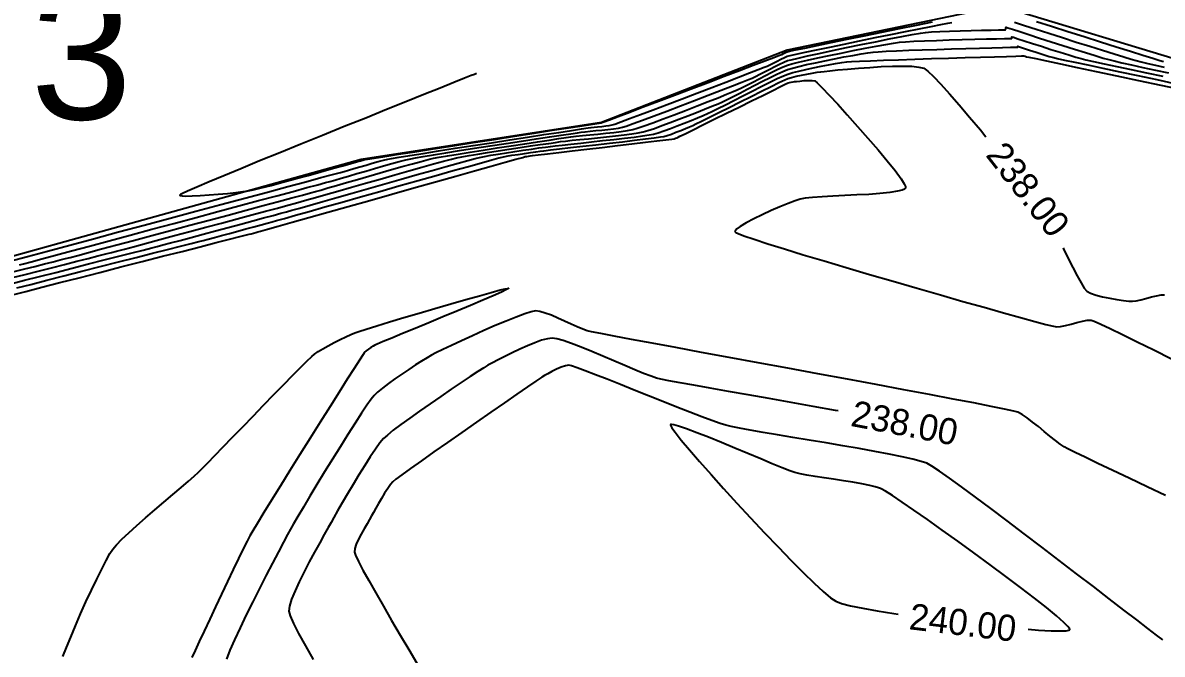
# Model space of a CAD drawing. Header units: metres. Extents: x 708931 to 723899, y 5405153 to 5413472.
# Drawn here: x 709906.4 to 710080.5, y 5412185.5 to 5412281.9 of the extents above; entities that cross this region are included whole.
import ezdxf

# ---------------------------------------------------------------- set-up
doc = ezdxf.new("R2010")
doc.units = ezdxf.units.M
doc.header["$LTSCALE"] = 12.7
doc.header["$MEASUREMENT"] = 0
doc.linetypes.add('ACAD_ISO08W100', pattern=[36, 24, -3, 6, -3])
for name, color, linetype in [('CONT-MJR1', 252, 'Continuous'), ('CONT-MNR1', 251, 'Continuous'), ('contornos2', 7, 'Continuous')]:
    doc.layers.add(name, color=color, linetype=linetype)
doc.layers.add('corte', color=214, linetype='ACAD_ISO08W100', lineweight=40)

msp = doc.modelspace()

# ---------------------------------------------------------------- linework, layer by layer
at = {"layer": 'CONT-MJR1', "elevation": 240, "flags": 128}
for points in [[(709904.83, 5412243.01), (709906.75, 5412243.5), (709908.75, 5412244), (709910.78, 5412244.52), (709912.77, 5412245.02), (709914.66, 5412245.5), (709916.38, 5412245.94), (709917.87, 5412246.31), (709919.07, 5412246.62), (709919.92, 5412246.84), (709920.71, 5412247.05), (709921.9, 5412247.36), (709923.44, 5412247.78), (709925.27, 5412248.26), (709927.33, 5412248.82), (709929.57, 5412249.42), (709931.93, 5412250.05), (709934.34, 5412250.69), (709936.76, 5412251.34), (709939.12, 5412251.98), (709941.37, 5412252.58), (709943.45, 5412253.14), (709945.3, 5412253.64), (709946.86, 5412254.06), (709948.08, 5412254.39), (709948.9, 5412254.61), (709949.8, 5412254.87), (709951.09, 5412255.23), (709952.69, 5412255.69), (709954.55, 5412256.22), (709956.6, 5412256.81), (709958.77, 5412257.44), (709961, 5412258.07), (709963.22, 5412258.71), (709965.36, 5412259.31), (709967.37, 5412259.88), (709969.16, 5412260.38), (709970.69, 5412260.8), (709971.88, 5412261.11), (709972.66, 5412261.3), (709973.48, 5412261.46), (709974.58, 5412261.66), (709975.92, 5412261.88), (709977.42, 5412262.12), (709979.04, 5412262.37), (709980.71, 5412262.63), (709982.38, 5412262.88), (709983.98, 5412263.12), (709985.46, 5412263.33), (709986.76, 5412263.52), (709987.81, 5412263.67), (709988.57, 5412263.78), (709989.34, 5412263.87), (709990.34, 5412263.98), (709991.52, 5412264.1), (709992.82, 5412264.23), (709994.19, 5412264.37), (709995.59, 5412264.51), (709996.97, 5412264.66), (709998.26, 5412264.81), (709999.43, 5412264.97), (710000.41, 5412265.12), (710001.17, 5412265.28), (710001.92, 5412265.49), (710002.9, 5412265.81), (710004.05, 5412266.22), (710005.32, 5412266.68), (710006.65, 5412267.19), (710008.01, 5412267.72), (710009.34, 5412268.24), (710010.58, 5412268.74), (710011.69, 5412269.2), (710012.62, 5412269.58), (710013.31, 5412269.88), (710014.02, 5412270.21), (710014.92, 5412270.66), (710015.96, 5412271.19), (710017.09, 5412271.78), (710018.27, 5412272.4), (710019.44, 5412273), (710020.58, 5412273.58), (710021.62, 5412274.09), (710022.53, 5412274.5), (710023.26, 5412274.79), (710023.98, 5412275), (710024.97, 5412275.26), (710026.16, 5412275.54), (710027.51, 5412275.83), (710028.94, 5412276.13), (710030.42, 5412276.43), (710031.87, 5412276.71), (710033.24, 5412276.96), (710034.49, 5412277.18), (710035.53, 5412277.35), (710036.34, 5412277.46), (710037.1, 5412277.52), (710038.32, 5412277.59), (710039.9, 5412277.66), (710041.77, 5412277.73), (710043.84, 5412277.8), (710046.04, 5412277.87), (710048.28, 5412277.94), (710050.49, 5412278), (710052.57, 5412278.06), (710054.46, 5412278.11), (710056.07, 5412278.15), (710057.32, 5412278.19), (710058.01, 5412278.2), (710058.32, 5412278.21), (710058.41, 5412278.21), (710058.42, 5412278.21), (710058.43, 5412278.22), (710058.43, 5412278.24), (710058.44, 5412278.3), (710058.45, 5412278.34), (710058.69, 5412278.26), (710059.32, 5412278.06), (710060.22, 5412277.76), (710061.26, 5412277.43), (710062.31, 5412277.1), (710063.25, 5412276.81), (710063.94, 5412276.61), (710064.47, 5412276.49), (710065.55, 5412276.25), (710067.13, 5412275.91), (710069.11, 5412275.49), (710071.44, 5412274.99), (710074.02, 5412274.44), (710076.78, 5412273.86), (710079.66, 5412273.25), (710082.57, 5412272.63)], [(710060, 5412189.28), (710061.61, 5412189.16), (710063.53, 5412189.05), (710065.01, 5412189.03), (710065.83, 5412189.06), (710066.22, 5412189.13), (710066.35, 5412189.2), (710066.38, 5412189.23), (710066.38, 5412189.28), (710066.33, 5412189.42), (710066.08, 5412189.73), (710065.48, 5412190.33), (710064.33, 5412191.34), (710062.81, 5412192.59), (710060.97, 5412194.04), (710058.87, 5412195.65), (710056.59, 5412197.37), (710054.19, 5412199.15), (710051.73, 5412200.95), (710049.27, 5412202.73), (710046.88, 5412204.44), (710044.62, 5412206.04), (710042.57, 5412207.48), (710040.77, 5412208.71), (710039.29, 5412209.7), (710038.21, 5412210.39), (710037.57, 5412210.74), (710037.45, 5412210.79), (710037.16, 5412210.9), (710036.65, 5412211.05), (710035.82, 5412211.25), (710034.6, 5412211.5), (710033.24, 5412211.75), (710031.78, 5412211.98), (710030.29, 5412212.21), (710028.83, 5412212.43), (710027.45, 5412212.65), (710026.21, 5412212.85), (710025.17, 5412213.05), (710024.38, 5412213.24), (710023.61, 5412213.5), (710022.42, 5412213.96), (710020.91, 5412214.58), (710019.14, 5412215.31), (710017.2, 5412216.12), (710015.18, 5412216.97), (710013.15, 5412217.81), (710011.19, 5412218.61), (710009.39, 5412219.32), (710007.83, 5412219.91), (710006.58, 5412220.34), (710005.86, 5412220.53), (710005.51, 5412220.58), (710005.38, 5412220.56), (710005.35, 5412220.53), (710005.35, 5412220.5), (710005.39, 5412220.38), (710005.58, 5412220.05), (710006.07, 5412219.38), (710007.01, 5412218.2), (710008.27, 5412216.69), (710009.81, 5412214.92), (710011.56, 5412212.94), (710013.47, 5412210.8), (710015.51, 5412208.57), (710017.61, 5412206.29), (710019.72, 5412204.04), (710021.8, 5412201.86), (710023.78, 5412199.81), (710025.63, 5412197.96), (710027.29, 5412196.35), (710028.71, 5412195.04), (710029.83, 5412194.09), (710030.61, 5412193.56), (710031.49, 5412193.24), (710032.89, 5412192.89), (710034.73, 5412192.51), (710036.95, 5412192.11), (710039.47, 5412191.71), (710040.14, 5412191.61)]]:
    msp.add_lwpolyline(points, dxfattribs=at)
at = {"layer": 'CONT-MNR1', "flags": 128}
for points, elevation in [([(709904.4, 5412245.52), (709907.09, 5412246.25), (709910.16, 5412247.07), (709913.55, 5412247.98), (709917.19, 5412248.95), (709921, 5412249.98), (709924.93, 5412251.03), (709928.89, 5412252.09), (709932.82, 5412253.15), (709936.66, 5412254.18), (709940.33, 5412255.16), (709943.76, 5412256.08), (709946.88, 5412256.92), (709949.63, 5412257.66), (709951.94, 5412258.28), (709953.73, 5412258.76), (709954.94, 5412259.09), (709955.5, 5412259.24), (709956.15, 5412259.42), (709956.96, 5412259.66), (709957.87, 5412259.92), (709958.83, 5412260.2), (709959.79, 5412260.48), (709960.7, 5412260.74), (709961.5, 5412260.95), (709962.16, 5412261.11), (709962.75, 5412261.22), (709963.9, 5412261.41), (709965.52, 5412261.67), (709967.55, 5412261.99), (709969.89, 5412262.36), (709972.47, 5412262.76), (709975.2, 5412263.18), (709978, 5412263.61), (709980.79, 5412264.05), (709983.49, 5412264.46), (709986.02, 5412264.85), (709988.3, 5412265.2), (709990.24, 5412265.49), (709991.77, 5412265.73), (709992.8, 5412265.88), (709993.24, 5412265.95), (709993.68, 5412266), (709994.23, 5412266.05), (709994.85, 5412266.11), (709995.46, 5412266.18), (709996.01, 5412266.25), (709996.43, 5412266.33), (709996.84, 5412266.47), (709997.76, 5412266.8), (709999.09, 5412267.3), (710000.77, 5412267.93), (710002.72, 5412268.66), (710004.86, 5412269.47), (710007.12, 5412270.33), (710009.41, 5412271.2), (710011.67, 5412272.06), (710013.81, 5412272.88), (710015.76, 5412273.62), (710017.44, 5412274.27), (710018.78, 5412274.78), (710019.69, 5412275.14), (710020.11, 5412275.3), (710020.53, 5412275.5), (710021.06, 5412275.78), (710021.65, 5412276.09), (710022.24, 5412276.39), (710022.77, 5412276.65), (710023.21, 5412276.83), (710023.63, 5412276.94), (710024.57, 5412277.15), (710025.94, 5412277.44), (710027.68, 5412277.81), (710029.69, 5412278.23), (710031.91, 5412278.69), (710034.25, 5412279.18), (710036.65, 5412279.67), (710039.02, 5412280.15), (710041.28, 5412280.61), (710043.37, 5412281.03), (710045.19, 5412281.39), (710046.68, 5412281.68), (710047.76, 5412281.88), (710048.35, 5412281.97)], 243), ([(709975.69, 5412274.19), (709975.62, 5412274.15), (709975.39, 5412274.06), (709974.88, 5412273.86), (709973.9, 5412273.46), (709972.23, 5412272.8), (709970.14, 5412271.96), (709967.69, 5412270.97), (709964.93, 5412269.87), (709961.94, 5412268.67), (709958.78, 5412267.39), (709955.5, 5412266.07), (709952.19, 5412264.73), (709948.88, 5412263.39), (709945.66, 5412262.08), (709942.58, 5412260.83), (709939.71, 5412259.65), (709937.11, 5412258.57), (709934.84, 5412257.62), (709932.97, 5412256.83), (709931.56, 5412256.21), (709930.81, 5412255.86), (709930.48, 5412255.69), (709930.38, 5412255.62), (709930.37, 5412255.6), (709930.39, 5412255.58), (709930.48, 5412255.53), (709930.74, 5412255.49), (709931.3, 5412255.46), (709932.28, 5412255.48), (709933.49, 5412255.53), (709934.84, 5412255.63), (709936.26, 5412255.74), (709937.65, 5412255.87), (709938.94, 5412256.01), (709940.02, 5412256.14), (709940.83, 5412256.25), (709941.6, 5412256.41), (709942.8, 5412256.7), (709944.33, 5412257.1), (709946.1, 5412257.57), (709948.01, 5412258.08), (709949.98, 5412258.62), (709951.91, 5412259.16), (709953.71, 5412259.66), (709955.28, 5412260.1), (709956.53, 5412260.45), (709957.37, 5412260.68), (709957.71, 5412260.78), (709958, 5412260.86), (709958.36, 5412260.97), (709958.66, 5412261.05), (709959.05, 5412261.11), (709960.1, 5412261.27), (709961.71, 5412261.53), (709963.81, 5412261.85), (709966.29, 5412262.24), (709969.08, 5412262.67), (709972.09, 5412263.14), (709975.22, 5412263.63), (709978.4, 5412264.12), (709981.53, 5412264.61), (709984.52, 5412265.08), (709987.3, 5412265.51), (709989.77, 5412265.89), (709991.84, 5412266.21), (709993.43, 5412266.46), (709994.44, 5412266.62), (709994.8, 5412266.67), (709994.85, 5412266.68), (709995.16, 5412266.79), (709996.03, 5412267.12), (709997.38, 5412267.63), (709999.13, 5412268.3), (710001.2, 5412269.08), (710003.51, 5412269.96), (710005.99, 5412270.9), (710008.54, 5412271.86), (710011.1, 5412272.83), (710013.58, 5412273.77), (710015.91, 5412274.66), (710017.99, 5412275.45), (710019.76, 5412276.12), (710021.14, 5412276.64), (710022.03, 5412276.98), (710022.37, 5412277.11), (710022.62, 5412277.24), (710022.93, 5412277.4), (710023.19, 5412277.51), (710023.54, 5412277.59), (710024.47, 5412277.78), (710025.9, 5412278.08), (710027.75, 5412278.46), (710029.93, 5412278.91), (710032.36, 5412279.41), (710034.96, 5412279.95), (710037.65, 5412280.5), (710040.34, 5412281.05), (710042.95, 5412281.58), (710045.4, 5412282.08)], 244), ([(710057.95, 5412282.01), (710059.47, 5412281.53), (710061.24, 5412280.96), (710063.2, 5412280.33), (710065.27, 5412279.67), (710067.37, 5412279), (710069.44, 5412278.35), (710071.39, 5412277.73), (710073.14, 5412277.18), (710074.63, 5412276.72), (710075.78, 5412276.37), (710076.52, 5412276.16), (710077.29, 5412275.97), (710078.29, 5412275.73), (710079.48, 5412275.46), (710080.8, 5412275.18)], 243), ([(710061.28, 5412282.14), (710063.6, 5412281.4), (710066.06, 5412280.62), (710068.58, 5412279.82), (710071.07, 5412279.03), (710073.45, 5412278.28), (710075.64, 5412277.59), (710077.54, 5412276.99), (710079.07, 5412276.51), (710080.16, 5412276.17), (710080.71, 5412276.01)], 244), ([(709905.89, 5412244.98), (709906.48, 5412245.13), (709907.64, 5412245.44), (709909.28, 5412245.88), (709911.36, 5412246.44), (709913.81, 5412247.1), (709916.57, 5412247.83), (709919.58, 5412248.64), (709922.78, 5412249.5), (709926.1, 5412250.39), (709929.48, 5412251.3), (709932.87, 5412252.2), (709936.19, 5412253.1), (709939.4, 5412253.96), (709942.42, 5412254.77), (709945.2, 5412255.52), (709947.68, 5412256.18), (709949.79, 5412256.75), (709951.47, 5412257.2), (709952.66, 5412257.52), (709953.3, 5412257.7), (709954.06, 5412257.91), (709955.03, 5412258.19), (709956.18, 5412258.52), (709957.45, 5412258.89), (709958.79, 5412259.28), (709960.15, 5412259.68), (709961.5, 5412260.06), (709962.77, 5412260.42), (709963.92, 5412260.74), (709964.9, 5412260.99), (709965.66, 5412261.17), (709966.38, 5412261.31), (709967.56, 5412261.51), (709969.13, 5412261.77), (709971.01, 5412262.07), (709973.13, 5412262.41), (709975.42, 5412262.76), (709977.81, 5412263.13), (709980.23, 5412263.5), (709982.59, 5412263.86), (709984.83, 5412264.2), (709986.88, 5412264.51), (709988.67, 5412264.78), (709990.11, 5412264.99), (709991.14, 5412265.15), (709991.69, 5412265.22), (709992.3, 5412265.3), (709993.07, 5412265.38), (709993.94, 5412265.46), (709994.86, 5412265.55), (709995.78, 5412265.64), (709996.65, 5412265.75), (709997.41, 5412265.86), (709998.01, 5412265.98), (709998.59, 5412266.16), (709999.65, 5412266.53), (710001.1, 5412267.07), (710002.85, 5412267.72), (710004.82, 5412268.46), (710006.91, 5412269.25), (710009.05, 5412270.07), (710011.13, 5412270.87), (710013.09, 5412271.63), (710014.83, 5412272.3), (710016.25, 5412272.86), (710017.29, 5412273.27), (710017.84, 5412273.49), (710018.37, 5412273.74), (710019.02, 5412274.07), (710019.75, 5412274.45), (710020.52, 5412274.86), (710021.29, 5412275.26), (710022.03, 5412275.63), (710022.68, 5412275.93), (710023.22, 5412276.15), (710023.79, 5412276.3), (710024.85, 5412276.55), (710026.31, 5412276.88), (710028.09, 5412277.26), (710030.11, 5412277.69), (710032.28, 5412278.14), (710034.51, 5412278.6), (710036.71, 5412279.04), (710038.8, 5412279.46), (710040.7, 5412279.82), (710042.31, 5412280.13), (710043.56, 5412280.35), (710044.35, 5412280.47), (710045.25, 5412280.54), (710046.5, 5412280.61), (710047.99, 5412280.67), (710049.63, 5412280.72), (710051.3, 5412280.76), (710052.9, 5412280.8), (710054.34, 5412280.83), (710055.49, 5412280.85), (710056.15, 5412280.87), (710056.45, 5412280.88), (710056.55, 5412280.88), (710056.56, 5412280.89), (710056.57, 5412280.91), (710056.59, 5412280.98), (710056.6, 5412281.12), (710056.63, 5412281.25), (710056.9, 5412281.17), (710057.63, 5412280.94), (710058.74, 5412280.58), (710060.14, 5412280.13), (710061.76, 5412279.61), (710063.52, 5412279.05), (710065.33, 5412278.47), (710067.11, 5412277.9), (710068.78, 5412277.38), (710070.26, 5412276.92), (710071.47, 5412276.55), (710072.33, 5412276.31), (710073.14, 5412276.11), (710074.33, 5412275.84), (710075.83, 5412275.5), (710077.56, 5412275.13), (710079.46, 5412274.72), (710081.46, 5412274.3)], 242), ([(709905.05, 5412243.93), (709906.67, 5412244.34), (709908.24, 5412244.73), (709909.71, 5412245.1), (709911.02, 5412245.43), (709912.1, 5412245.7), (709912.9, 5412245.91), (709913.6, 5412246.09), (709914.79, 5412246.41), (709916.43, 5412246.85), (709918.43, 5412247.38), (709920.75, 5412248), (709923.32, 5412248.69), (709926.08, 5412249.43), (709928.97, 5412250.21), (709931.92, 5412251), (709934.87, 5412251.79), (709937.76, 5412252.56), (709940.53, 5412253.31), (709943.11, 5412254), (709945.45, 5412254.63), (709947.48, 5412255.18), (709949.14, 5412255.62), (709950.37, 5412255.96), (709951.1, 5412256.16), (709951.91, 5412256.38), (709953, 5412256.7), (709954.34, 5412257.08), (709955.86, 5412257.52), (709957.51, 5412258), (709959.24, 5412258.5), (709961, 5412259.01), (709962.73, 5412259.5), (709964.38, 5412259.97), (709965.91, 5412260.39), (709967.24, 5412260.76), (709968.35, 5412261.04), (709969.16, 5412261.24), (709970.03, 5412261.41), (709971.3, 5412261.63), (709972.9, 5412261.89), (709974.74, 5412262.19), (709976.75, 5412262.5), (709978.87, 5412262.83), (709981, 5412263.15), (709983.09, 5412263.47), (709985.05, 5412263.76), (709986.81, 5412264.02), (709988.29, 5412264.24), (709989.42, 5412264.4), (709990.13, 5412264.5), (709990.92, 5412264.6), (709991.92, 5412264.7), (709993.05, 5412264.81), (709994.26, 5412264.92), (709995.5, 5412265.05), (709996.71, 5412265.18), (709997.83, 5412265.32), (709998.81, 5412265.47), (709999.59, 5412265.63), (710000.29, 5412265.83), (710001.34, 5412266.19), (710002.68, 5412266.67), (710004.23, 5412267.25), (710005.92, 5412267.88), (710007.67, 5412268.55), (710009.42, 5412269.23), (710011.1, 5412269.89), (710012.62, 5412270.49), (710013.92, 5412271.01), (710014.93, 5412271.42), (710015.57, 5412271.69), (710016.23, 5412271.99), (710017.04, 5412272.4), (710017.94, 5412272.87), (710018.9, 5412273.37), (710019.88, 5412273.89), (710020.85, 5412274.38), (710021.76, 5412274.83), (710022.57, 5412275.2), (710023.24, 5412275.47), (710023.9, 5412275.66), (710024.94, 5412275.92), (710026.28, 5412276.23), (710027.86, 5412276.57), (710029.6, 5412276.94), (710031.44, 5412277.32), (710033.29, 5412277.7), (710035.09, 5412278.05), (710036.77, 5412278.37), (710038.25, 5412278.63), (710039.46, 5412278.84), (710040.34, 5412278.96), (710041.25, 5412279.04), (710042.56, 5412279.12), (710044.17, 5412279.19), (710046, 5412279.25), (710047.95, 5412279.32), (710049.93, 5412279.37), (710051.86, 5412279.42), (710053.64, 5412279.46), (710055.19, 5412279.5), (710056.4, 5412279.52), (710057.08, 5412279.54), (710057.38, 5412279.55), (710057.48, 5412279.55), (710057.49, 5412279.55), (710057.5, 5412279.56), (710057.51, 5412279.61), (710057.52, 5412279.71), (710057.54, 5412279.79), (710057.79, 5412279.72), (710058.45, 5412279.51), (710059.43, 5412279.19), (710060.66, 5412278.79), (710062.04, 5412278.34), (710063.48, 5412277.88), (710064.9, 5412277.43), (710066.21, 5412277.03), (710067.32, 5412276.69), (710068.13, 5412276.46), (710068.83, 5412276.29), (710070.02, 5412276.03), (710071.62, 5412275.68), (710073.55, 5412275.26), (710075.75, 5412274.79), (710078.12, 5412274.28), (710080.6, 5412273.76)], 241), ([(709904.54, 5412242.06), (709906.64, 5412242.6), (709908.95, 5412243.19), (709911.41, 5412243.81), (709913.92, 5412244.45), (709916.42, 5412245.09), (709918.83, 5412245.7), (709921.08, 5412246.28), (709923.09, 5412246.79), (709924.79, 5412247.22), (709926.09, 5412247.55), (709926.94, 5412247.77), (709927.79, 5412248), (709928.98, 5412248.31), (709930.44, 5412248.7), (709932.12, 5412249.15), (709933.94, 5412249.64), (709935.85, 5412250.15), (709937.79, 5412250.67), (709939.7, 5412251.18), (709941.52, 5412251.67), (709943.19, 5412252.12), (709944.65, 5412252.52), (709945.84, 5412252.84), (709946.7, 5412253.07), (709947.49, 5412253.29), (709948.71, 5412253.64), (709950.31, 5412254.1), (709952.23, 5412254.64), (709954.39, 5412255.26), (709956.73, 5412255.92), (709959.19, 5412256.63), (709961.71, 5412257.34), (709964.22, 5412258.05), (709966.66, 5412258.74), (709968.96, 5412259.39), (709971.06, 5412259.98), (709972.89, 5412260.49), (709974.39, 5412260.9), (709975.51, 5412261.2), (709976.16, 5412261.36), (709976.93, 5412261.52), (709977.91, 5412261.69), (709979.04, 5412261.88), (709980.28, 5412262.07), (709981.57, 5412262.27), (709982.87, 5412262.46), (709984.11, 5412262.64), (709985.25, 5412262.81), (709986.24, 5412262.94), (709987.01, 5412263.05), (709987.75, 5412263.14), (709988.81, 5412263.26), (709990.13, 5412263.41), (709991.64, 5412263.57), (709993.29, 5412263.74), (709994.99, 5412263.93), (709996.69, 5412264.11), (709998.31, 5412264.3), (709999.8, 5412264.48), (710001.08, 5412264.65), (710002.08, 5412264.8), (710002.75, 5412264.93), (710003.48, 5412265.13), (710004.35, 5412265.42), (710005.34, 5412265.77), (710006.39, 5412266.17), (710007.47, 5412266.59), (710008.51, 5412267.01), (710009.49, 5412267.41), (710010.34, 5412267.77), (710011.04, 5412268.07), (710011.69, 5412268.37), (710012.61, 5412268.83), (710013.75, 5412269.4), (710015.04, 5412270.06), (710016.42, 5412270.77), (710017.83, 5412271.5), (710019.22, 5412272.2), (710020.52, 5412272.85), (710021.67, 5412273.4), (710022.61, 5412273.84), (710023.28, 5412274.11), (710024.03, 5412274.33), (710024.96, 5412274.57), (710026.03, 5412274.82), (710027.18, 5412275.07), (710028.36, 5412275.3), (710029.52, 5412275.51), (710030.6, 5412275.7), (710031.55, 5412275.85), (710032.33, 5412275.95), (710033.02, 5412276.01), (710034.24, 5412276.07), (710035.9, 5412276.14), (710037.92, 5412276.22), (710040.21, 5412276.3), (710042.68, 5412276.39), (710045.26, 5412276.47), (710047.85, 5412276.55), (710050.38, 5412276.63), (710052.75, 5412276.7), (710054.89, 5412276.76), (710056.7, 5412276.81), (710058.11, 5412276.85), (710059.02, 5412276.87), (710059.36, 5412276.88), (710059.55, 5412276.83), (710059.75, 5412276.76), (710060.13, 5412276.68), (710061.18, 5412276.46), (710062.82, 5412276.11), (710064.96, 5412275.66), (710067.52, 5412275.12), (710070.42, 5412274.5), (710073.57, 5412273.83), (710076.89, 5412273.13), (710080.29, 5412272.41), (710083.69, 5412271.69)], 239), ([(709905.46, 5412241.43), (709907.62, 5412241.98), (709910.06, 5412242.6), (709912.68, 5412243.27), (709915.43, 5412243.97), (709918.23, 5412244.69), (709921, 5412245.4), (709923.69, 5412246.08), (709926.22, 5412246.73), (709928.51, 5412247.31), (709930.5, 5412247.82), (709932.12, 5412248.23), (709933.29, 5412248.53), (709933.95, 5412248.7), (709934.71, 5412248.9), (709935.66, 5412249.16), (709936.77, 5412249.45), (709937.97, 5412249.77), (709939.23, 5412250.11), (709940.48, 5412250.45), (709941.69, 5412250.77), (709942.79, 5412251.07), (709943.74, 5412251.33), (709944.5, 5412251.53), (709945.17, 5412251.72), (709946.38, 5412252.06), (709948.06, 5412252.54), (709950.14, 5412253.12), (709952.53, 5412253.8), (709955.18, 5412254.55), (709958, 5412255.35), (709960.92, 5412256.18), (709963.87, 5412257.01), (709966.78, 5412257.83), (709969.56, 5412258.62), (709972.15, 5412259.35), (709974.48, 5412260), (709976.47, 5412260.56), (709978.04, 5412260.99), (709979.13, 5412261.29), (709979.66, 5412261.43), (709980.31, 5412261.55), (709981.14, 5412261.69), (709982.07, 5412261.84), (709983.03, 5412261.99), (709983.96, 5412262.12), (709984.79, 5412262.24), (709985.46, 5412262.33), (709986.01, 5412262.4), (709987.02, 5412262.51), (709988.41, 5412262.67), (709990.09, 5412262.86), (709991.97, 5412263.08), (709993.97, 5412263.31), (709996.02, 5412263.54), (709998.01, 5412263.77), (709999.87, 5412263.99), (710001.52, 5412264.19), (710002.87, 5412264.36), (710003.83, 5412264.49), (710004.33, 5412264.58), (710004.85, 5412264.72), (710005.49, 5412264.94), (710006.2, 5412265.21), (710006.94, 5412265.5), (710007.65, 5412265.79), (710008.28, 5412266.05), (710008.77, 5412266.26), (710009.24, 5412266.48), (710010.11, 5412266.91), (710011.3, 5412267.5), (710012.73, 5412268.22), (710014.33, 5412269.02), (710016, 5412269.86), (710017.68, 5412270.7), (710019.28, 5412271.5), (710020.72, 5412272.21), (710021.92, 5412272.8), (710022.81, 5412273.21), (710023.3, 5412273.42), (710023.86, 5412273.59), (710024.57, 5412273.76), (710025.37, 5412273.94), (710026.21, 5412274.11), (710027.02, 5412274.25), (710027.75, 5412274.37), (710028.32, 5412274.45), (710028.83, 5412274.51), (710029.73, 5412274.6), (710030.95, 5412274.73), (710032.42, 5412274.86), (710034.07, 5412275), (710035.8, 5412275.13), (710037.56, 5412275.24), (710039.27, 5412275.31), (710040.85, 5412275.33), (710042.23, 5412275.29), (710043.33, 5412275.18), (710044.07, 5412274.99), (710044.67, 5412274.57), (710045.55, 5412273.74), (710046.68, 5412272.56), (710048.01, 5412271.09), (710049.49, 5412269.39), (710051.07, 5412267.53), (710052.71, 5412265.56), (710053.55, 5412264.53)], 238), ([(709904.83, 5412240.39), (709906.86, 5412240.91), (709909.29, 5412241.53), (709912.03, 5412242.24), (709915.02, 5412243), (709918.16, 5412243.8), (709921.38, 5412244.63), (709924.61, 5412245.45), (709927.75, 5412246.26), (709930.74, 5412247.02), (709933.5, 5412247.73), (709935.94, 5412248.35), (709937.98, 5412248.87), (709939.56, 5412249.27), (709940.58, 5412249.54), (709940.97, 5412249.64), (709941.26, 5412249.71), (709941.63, 5412249.81), (709942.01, 5412249.91), (709942.3, 5412249.99), (709942.7, 5412250.11), (709943.77, 5412250.41), (709945.41, 5412250.87), (709947.55, 5412251.47), (709950.1, 5412252.19), (709952.99, 5412253), (709956.11, 5412253.88), (709959.4, 5412254.81), (709962.78, 5412255.76), (709966.15, 5412256.71), (709969.44, 5412257.63), (709972.56, 5412258.51), (709975.43, 5412259.32), (709977.97, 5412260.03), (709980.1, 5412260.63), (709981.73, 5412261.09), (709982.77, 5412261.38), (709983.16, 5412261.49), (709983.39, 5412261.53), (709983.67, 5412261.57), (709983.9, 5412261.6), (709984.25, 5412261.65), (709985.16, 5412261.75), (709986.55, 5412261.92), (709988.31, 5412262.13), (709990.35, 5412262.37), (709992.59, 5412262.63), (709994.91, 5412262.91), (709997.24, 5412263.19), (709999.47, 5412263.45), (710001.52, 5412263.69), (710003.27, 5412263.9), (710004.66, 5412264.07), (710005.57, 5412264.18), (710005.91, 5412264.22), (710006.1, 5412264.29), (710006.32, 5412264.37), (710006.51, 5412264.45), (710006.81, 5412264.6), (710007.61, 5412264.99), (710008.81, 5412265.59), (710010.32, 5412266.33), (710012.05, 5412267.19), (710013.93, 5412268.12), (710015.84, 5412269.06), (710017.72, 5412269.99), (710019.46, 5412270.85), (710020.98, 5412271.6), (710022.19, 5412272.19), (710023, 5412272.59), (710023.32, 5412272.74), (710023.54, 5412272.8), (710023.82, 5412272.86), (710024.1, 5412272.91), (710024.32, 5412272.95), (710024.59, 5412272.98), (710025.1, 5412273.04), (710025.75, 5412273.1), (710026.42, 5412273.14), (710027.02, 5412273.13), (710027.44, 5412273.05), (710027.79, 5412272.75), (710028.54, 5412272), (710029.6, 5412270.88), (710030.91, 5412269.48), (710032.38, 5412267.86), (710033.95, 5412266.11), (710035.54, 5412264.31), (710037.07, 5412262.53), (710038.47, 5412260.85), (710039.67, 5412259.35), (710040.59, 5412258.1), (710041.07, 5412257.33), (710041.25, 5412256.93), (710041.29, 5412256.74), (710041.28, 5412256.68), (710041.24, 5412256.62), (710041.11, 5412256.51), (710040.77, 5412256.36), (710040.07, 5412256.19), (710038.86, 5412256), (710037.36, 5412255.85), (710035.66, 5412255.73), (710033.84, 5412255.63), (710031.99, 5412255.53), (710030.19, 5412255.45), (710028.52, 5412255.36), (710027.08, 5412255.26), (710025.94, 5412255.14), (710025.19, 5412255), (710024.39, 5412254.74), (710023.33, 5412254.34), (710022.09, 5412253.83), (710020.74, 5412253.24), (710019.38, 5412252.62), (710018.08, 5412251.98), (710016.93, 5412251.38), (710016.01, 5412250.82), (710015.5, 5412250.45), (710015.28, 5412250.21), (710015.21, 5412250.08), (710015.21, 5412250.03), (710015.22, 5412250), (710015.34, 5412249.92), (710015.72, 5412249.74), (710016.57, 5412249.41), (710018.15, 5412248.86), (710020.24, 5412248.18), (710022.76, 5412247.39), (710025.64, 5412246.51), (710028.82, 5412245.55), (710032.22, 5412244.54), (710035.77, 5412243.49), (710039.39, 5412242.44), (710043.03, 5412241.39), (710046.6, 5412240.36), (710050.04, 5412239.38), (710053.27, 5412238.47), (710056.23, 5412237.64), (710058.84, 5412236.92), (710061.03, 5412236.32), (710062.73, 5412235.86), (710063.87, 5412235.57), (710064.39, 5412235.47), (710064.98, 5412235.52), (710065.73, 5412235.68), (710066.58, 5412235.91), (710067.46, 5412236.16), (710068.31, 5412236.37), (710069.05, 5412236.51), (710069.63, 5412236.53), (710070.1, 5412236.36), (710071.1, 5412235.91), (710072.57, 5412235.21), (710074.45, 5412234.3), (710076.68, 5412233.21), (710079.2, 5412231.97), (710081.94, 5412230.61)], 237), ([(710065.36, 5412247.54), (710065.42, 5412247.43), (710066.14, 5412245.95), (710066.84, 5412244.53), (710067.5, 5412243.26), (710068.09, 5412242.19), (710068.59, 5412241.4), (710068.97, 5412240.96), (710069.55, 5412240.64), (710070.39, 5412240.35), (710071.4, 5412240.08), (710072.49, 5412239.85), (710073.57, 5412239.66), (710074.57, 5412239.52), (710075.39, 5412239.43), (710075.96, 5412239.4), (710076.52, 5412239.46), (710077.22, 5412239.61), (710078.02, 5412239.83), (710078.84, 5412240.05), (710079.62, 5412240.25), (710080.32, 5412240.38), (710080.86, 5412240.39)], 238), ([(709912.52, 5412185.14), (709913.05, 5412186.52), (709913.7, 5412188.1), (709914.43, 5412189.82), (709915.22, 5412191.63), (709916.04, 5412193.46), (709916.87, 5412195.25), (709917.68, 5412196.95), (709918.44, 5412198.49), (709919.12, 5412199.8), (709919.7, 5412200.84), (709920.15, 5412201.54), (709920.71, 5412202.2), (709921.54, 5412203.05), (709922.59, 5412204.04), (709923.81, 5412205.14), (709925.15, 5412206.32), (709926.54, 5412207.52), (709927.95, 5412208.73), (709929.31, 5412209.88), (709930.57, 5412210.96), (709931.68, 5412211.91), (709932.59, 5412212.7), (709933.24, 5412213.3), (709933.8, 5412213.85), (709934.65, 5412214.71), (709935.74, 5412215.83), (709937.02, 5412217.15), (709938.45, 5412218.63), (709939.99, 5412220.21), (709941.58, 5412221.86), (709943.19, 5412223.52), (709944.76, 5412225.14), (709946.25, 5412226.67), (709947.62, 5412228.07), (709948.82, 5412229.28), (709949.8, 5412230.26), (709950.53, 5412230.96), (709950.94, 5412231.33), (709951.5, 5412231.7), (709952.23, 5412232.14), (709953.07, 5412232.61), (709953.96, 5412233.08), (709954.87, 5412233.54), (709955.74, 5412233.96), (709956.51, 5412234.31), (709957.14, 5412234.58), (709957.74, 5412234.79), (709958.88, 5412235.15), (709960.47, 5412235.64), (709962.4, 5412236.23), (709964.59, 5412236.89), (709966.94, 5412237.59), (709969.36, 5412238.3), (709971.77, 5412239), (709974.06, 5412239.66), (709976.15, 5412240.25), (709977.94, 5412240.75), (709979.34, 5412241.12), (709980.11, 5412241.3), (709980.46, 5412241.37), (709980.58, 5412241.38), (709980.59, 5412241.37), (709980.59, 5412241.35), (709980.5, 5412241.29), (709980.2, 5412241.13), (709979.52, 5412240.8), (709978.27, 5412240.25), (709976.66, 5412239.55), (709974.78, 5412238.76), (709972.73, 5412237.89), (709970.57, 5412237), (709968.41, 5412236.1), (709966.33, 5412235.24), (709964.42, 5412234.46), (709962.76, 5412233.77), (709961.44, 5412233.23), (709960.56, 5412232.86), (709960.19, 5412232.7), (709959.91, 5412232.54), (709959.56, 5412232.31), (709959.19, 5412232.06), (709958.85, 5412231.81), (709958.61, 5412231.6), (709958.39, 5412231.26), (709957.84, 5412230.42), (709957.02, 5412229.13), (709955.96, 5412227.47), (709954.72, 5412225.5), (709953.33, 5412223.3), (709951.84, 5412220.94), (709950.3, 5412218.47), (709948.74, 5412215.98), (709947.21, 5412213.53), (709945.75, 5412211.19), (709944.41, 5412209.03), (709943.23, 5412207.12), (709942.26, 5412205.52), (709941.53, 5412204.31), (709941.09, 5412203.56), (709940.66, 5412202.73), (709940.07, 5412201.56), (709939.36, 5412200.1), (709938.55, 5412198.42), (709937.67, 5412196.58), (709936.76, 5412194.66), (709935.84, 5412192.71), (709934.94, 5412190.81), (709934.11, 5412189.02), (709933.35, 5412187.41), (709932.72, 5412186.04), (709932.23, 5412184.98)], 236), ([(710081.02, 5412209.71), (710078.18, 5412211.06), (710075.47, 5412212.35), (710072.94, 5412213.55), (710070.68, 5412214.63), (710068.74, 5412215.56), (710067.19, 5412216.31), (710066.1, 5412216.85), (710065.54, 5412217.15), (710064.91, 5412217.57), (710064.17, 5412218.13), (710063.35, 5412218.8), (710062.48, 5412219.51), (710061.58, 5412220.24), (710060.7, 5412220.94), (710059.87, 5412221.57), (710059.11, 5412222.08), (710058.46, 5412222.43), (710057.81, 5412222.61), (710056.42, 5412222.91), (710054.36, 5412223.33), (710051.71, 5412223.86), (710048.55, 5412224.46), (710044.96, 5412225.14), (710041.02, 5412225.88), (710036.8, 5412226.67), (710032.39, 5412227.49), (710027.85, 5412228.33), (710023.28, 5412229.17), (710018.75, 5412230.01), (710014.33, 5412230.82), (710010.11, 5412231.59), (710006.17, 5412232.32), (710002.57, 5412232.98), (709999.41, 5412233.57), (709996.76, 5412234.07), (709994.69, 5412234.46), (709993.29, 5412234.73), (709992.64, 5412234.88), (709991.95, 5412235.12), (709991.11, 5412235.47), (709990.17, 5412235.9), (709989.17, 5412236.36), (709988.15, 5412236.83), (709987.16, 5412237.25), (709986.23, 5412237.6), (709985.4, 5412237.83), (709984.73, 5412237.91), (709984.09, 5412237.79), (709983.08, 5412237.47), (709981.78, 5412236.99), (709980.26, 5412236.38), (709978.59, 5412235.67), (709976.84, 5412234.91), (709975.09, 5412234.13), (709973.41, 5412233.37), (709971.87, 5412232.65), (709970.55, 5412232.02), (709969.51, 5412231.51), (709968.83, 5412231.15), (709968.16, 5412230.77), (709967.33, 5412230.26), (709966.38, 5412229.66), (709965.35, 5412228.98), (709964.29, 5412228.27), (709963.24, 5412227.54), (709962.25, 5412226.82), (709961.36, 5412226.14), (709960.61, 5412225.53), (709960.06, 5412225.01), (709959.63, 5412224.46), (709958.97, 5412223.54), (709958.14, 5412222.29), (709957.16, 5412220.78), (709956.07, 5412219.06), (709954.91, 5412217.21), (709953.71, 5412215.28), (709952.51, 5412213.32), (709951.34, 5412211.41), (709950.25, 5412209.6), (709949.26, 5412207.95), (709948.41, 5412206.52), (709947.74, 5412205.37), (709947.29, 5412204.57), (709946.85, 5412203.76), (709946.22, 5412202.59), (709945.45, 5412201.12), (709944.56, 5412199.41), (709943.58, 5412197.53), (709942.57, 5412195.54), (709941.54, 5412193.5), (709940.54, 5412191.47), (709939.6, 5412189.52), (709938.75, 5412187.7), (709938.04, 5412186.08), (709937.49, 5412184.72)], 237), ([(710030.99, 5412222.65), (710030.58, 5412222.72), (710027.18, 5412223.33), (710023.79, 5412223.93), (710020.46, 5412224.52), (710017.25, 5412225.08), (710014.22, 5412225.62), (710011.44, 5412226.11), (710008.95, 5412226.56), (710006.83, 5412226.94), (710005.13, 5412227.26), (710003.9, 5412227.51), (710003.22, 5412227.66), (710002.39, 5412227.94), (710001.26, 5412228.38), (709999.9, 5412228.94), (709998.36, 5412229.59), (709996.71, 5412230.29), (709995.02, 5412231.01), (709993.33, 5412231.72), (709991.72, 5412232.37), (709990.25, 5412232.94), (709988.98, 5412233.39), (709987.97, 5412233.68), (709987.28, 5412233.78), (709986.57, 5412233.68), (709985.67, 5412233.43), (709984.63, 5412233.06), (709983.5, 5412232.6), (709982.33, 5412232.07), (709981.16, 5412231.52), (709980.04, 5412230.96), (709979.03, 5412230.44), (709978.15, 5412229.98), (709977.47, 5412229.61), (709976.86, 5412229.24), (709975.93, 5412228.66), (709974.75, 5412227.89), (709973.37, 5412226.98), (709971.85, 5412225.96), (709970.25, 5412224.87), (709968.62, 5412223.75), (709967.02, 5412222.63), (709965.51, 5412221.56), (709964.15, 5412220.56), (709962.99, 5412219.68), (709962.09, 5412218.95), (709961.51, 5412218.42), (709960.95, 5412217.76), (709960.27, 5412216.81), (709959.49, 5412215.65), (709958.64, 5412214.32), (709957.75, 5412212.89), (709956.86, 5412211.42), (709956, 5412209.97), (709955.2, 5412208.6), (709954.49, 5412207.38), (709953.91, 5412206.35), (709953.49, 5412205.58), (709953.05, 5412204.81), (709952.46, 5412203.76), (709951.76, 5412202.5), (709950.98, 5412201.09), (709950.17, 5412199.59), (709949.37, 5412198.05), (709948.62, 5412196.55), (709947.98, 5412195.14), (709947.47, 5412193.87), (709947.14, 5412192.82), (709947.04, 5412192.04), (709947.24, 5412191.34), (709947.75, 5412190.17), (709948.54, 5412188.63), (709949.56, 5412186.77), (709950.75, 5412184.69)], 238), ([(710080.59, 5412187.69), (710079.64, 5412188.4), (710078.29, 5412189.42), (710076.6, 5412190.71), (710074.62, 5412192.23), (710072.39, 5412193.94), (710069.98, 5412195.8), (710067.42, 5412197.77), (710064.77, 5412199.8), (710062.09, 5412201.85), (710059.41, 5412203.89), (710056.8, 5412205.87), (710054.3, 5412207.75), (710051.97, 5412209.49), (710049.85, 5412211.05), (710047.99, 5412212.38), (710046.46, 5412213.45), (710045.29, 5412214.22), (710044.54, 5412214.64), (710043.68, 5412214.93), (710042.39, 5412215.27), (710040.74, 5412215.64), (710038.79, 5412216.03), (710036.59, 5412216.45), (710034.2, 5412216.88), (710031.7, 5412217.31), (710029.13, 5412217.75), (710026.57, 5412218.18), (710024.07, 5412218.59), (710021.69, 5412218.99), (710019.5, 5412219.36), (710017.55, 5412219.7), (710015.91, 5412220), (710014.64, 5412220.25), (710013.8, 5412220.45), (710012.94, 5412220.73), (710011.7, 5412221.17), (710010.14, 5412221.76), (710008.33, 5412222.46), (710006.33, 5412223.24), (710004.21, 5412224.09), (710002.01, 5412224.96), (709999.82, 5412225.83), (709997.7, 5412226.68), (709995.7, 5412227.47), (709993.89, 5412228.18), (709992.34, 5412228.78), (709991.1, 5412229.24), (709990.24, 5412229.54), (709989.83, 5412229.64), (709989.32, 5412229.55), (709988.67, 5412229.32), (709987.95, 5412229.01), (709987.24, 5412228.66), (709986.6, 5412228.33), (709986.11, 5412228.06), (709985.69, 5412227.79), (709984.8, 5412227.19), (709983.49, 5412226.3), (709981.86, 5412225.18), (709979.97, 5412223.88), (709977.89, 5412222.44), (709975.7, 5412220.92), (709973.47, 5412219.37), (709971.28, 5412217.84), (709969.2, 5412216.38), (709967.29, 5412215.03), (709965.64, 5412213.85), (709964.32, 5412212.89), (709963.4, 5412212.2), (709962.95, 5412211.83), (709962.58, 5412211.38), (709962.15, 5412210.77), (709961.68, 5412210.06), (709961.22, 5412209.29), (709960.76, 5412208.52), (709960.34, 5412207.78), (709959.97, 5412207.12), (709959.68, 5412206.6), (709959.38, 5412206.07), (709958.99, 5412205.4), (709958.55, 5412204.64), (709958.11, 5412203.84), (709957.69, 5412203.03), (709957.35, 5412202.28), (709957.13, 5412201.61), (709957.05, 5412201.07), (709957.22, 5412200.59), (709957.67, 5412199.66), (709958.36, 5412198.34), (709959.25, 5412196.72), (709960.31, 5412194.85), (709961.49, 5412192.8), (709962.75, 5412190.63), (709964.05, 5412188.41), (709965.35, 5412186.22), (709966.61, 5412184.11)], 239)]:
    msp.add_lwpolyline(points, dxfattribs=dict(at, elevation=elevation))
at = {"layer": 'contornos2', "color": 30}
for points in [[(710054.26, 5412284.19), (710023.18, 5412277.75), (709994.83, 5412266.68), (709958.07, 5412261.04), (709894.97, 5412243.53), (709881.13, 5412238.64), (709867.15, 5412226.53), (709858.87, 5412213.43), (709846.78, 5412202.14), (709840.13, 5412198.82), (709832.3, 5412186.73), (709822.08, 5412179.84), (709821.04, 5412176.46), (709810.12, 5412151.53), (709800.15, 5412140.24), (709787.13, 5412123.38), (709787.13, 5412123.38), (709773.25, 5412090.81)], [(710156.39, 5412217.47), (710153.67, 5412224.3), (710148.77, 5412231.65), (710132.49, 5412243.88), (710115.81, 5412258.55), (710102.87, 5412273.23), (710084.14, 5412275.88), (710056.92, 5412284.14)]]:
    msp.add_lwpolyline(points, dxfattribs=at)

# ---------------------------------------------------------------- texts
at = {"layer": 'CONT-MJR1', "insert": (710050.05, 5412190.29, 240), "char_height": 4, "attachment_point": 5, "rotation": 353.1887}
msp.add_mtext('{240.00}', dxfattribs=at)
at = {"layer": 'CONT-MNR1', "char_height": 4, "attachment_point": 5}
for insert, rotation in [((710060, 5412256.47, 238), 308.0701), ((710041.15, 5412220.78, 238), 349.2373)]:
    msp.add_mtext('{238.00}', dxfattribs=dict(at, insert=insert, rotation=rotation))
at = {"layer": 'corte', "insert": (709907.56, 5412287.18), "char_height": 20, "width": 758.2044, "attachment_point": 1}
msp.add_mtext('{\\fArial|b0|i0|c0|p34;3}', dxfattribs=at)

doc.saveas('drawing.dxf')
